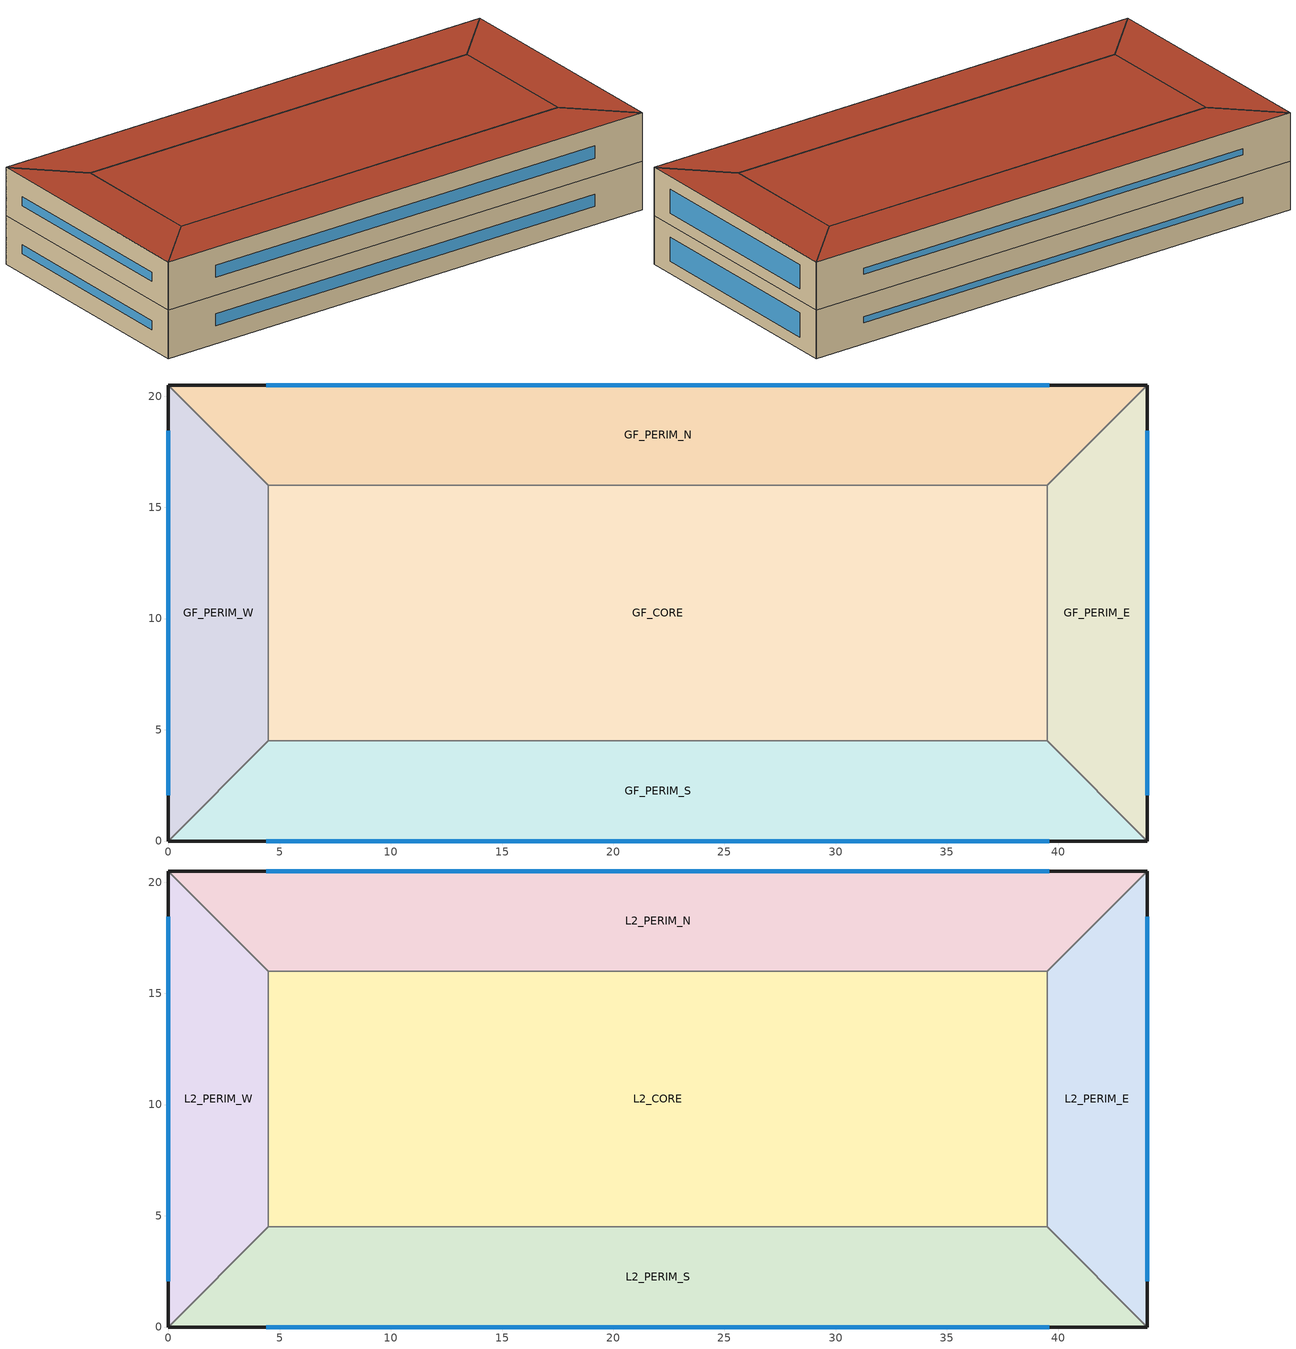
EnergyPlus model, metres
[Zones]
GF_PERIM_S
 floor ground (GroundFloor): 4.5,4.5 39.5,4.5 44,0 0,0 z0
 wall outside (ExtWall): 0,0 44,0 z0:4
 wall to GF_PERIM_E (InteriorPartition): 44,0 39.5,4.5 z0:4
 wall to GF_CORE (InteriorPartition): 39.5,4.5 4.5,4.5 z0:4
 wall to GF_PERIM_W (InteriorPartition): 4.5,4.5 0,0 z0:4
 window (WindowConstruction): 4.4,0 39.6,0 z1.5:2.5
GF_PERIM_E
 floor ground (GroundFloor): 39.5,4.5 39.5,16 44,20.5 44,0 z0
 wall outside (ExtWall): 44,0 44,20.5 z0:4
 wall to GF_PERIM_N (InteriorPartition): 44,20.5 39.5,16 z0:4
 wall to GF_CORE (InteriorPartition): 39.5,16 39.5,4.5 z0:4
 window (WindowConstruction): 44,2.05 44,18.45 z1:3
GF_PERIM_N
 floor ground (GroundFloor): 39.5,16 4.5,16 0,20.5 44,20.5 z0
 wall outside (ExtWall): 44,20.5 0,20.5 z0:4
 wall to GF_CORE (InteriorPartition): 4.5,16 39.5,16 z0:4
 wall to GF_PERIM_W (InteriorPartition): 0,20.5 4.5,16 z0:4
 window (WindowConstruction): 39.6,20.5 4.4,20.5 z1.75:2.25
GF_PERIM_W
 floor ground (GroundFloor): 4.5,16 4.5,4.5 0,0 0,20.5 z0
 wall outside (ExtWall): 0,20.5 0,0 z0:4
 wall to GF_CORE (InteriorPartition): 4.5,4.5 4.5,16 z0:4
 window (WindowConstruction): 0,18.45 0,2.05 z1.62:2.37
GF_CORE
 floor ground (GroundFloor): 4.5,16 39.5,16 39.5,4.5 4.5,4.5 z0
L2_PERIM_S
 floor to GF_PERIM_S (GroundFloor): 4.5,4.5 39.5,4.5 44,0 0,0 z4
 wall outside (ExtWall): 0,0 44,0 z4:8
 wall to L2_PERIM_E (InteriorPartition): 44,0 39.5,4.5 z4:8
 wall to L2_CORE (InteriorPartition): 39.5,4.5 4.5,4.5 z4:8
 wall to L2_PERIM_W (InteriorPartition): 4.5,4.5 0,0 z4:8
 window (WindowConstruction): 4.4,0 39.6,0 z5.5:6.5
 roof outside (Roof): 0,0 44,0 39.5,4.5 4.5,4.5 z8
L2_PERIM_E
 floor to GF_PERIM_E (GroundFloor): 39.5,4.5 39.5,16 44,20.5 44,0 z4
 wall outside (ExtWall): 44,0 44,20.5 z4:8
 wall to L2_PERIM_N (InteriorPartition): 44,20.5 39.5,16 z4:8
 wall to L2_CORE (InteriorPartition): 39.5,16 39.5,4.5 z4:8
 window (WindowConstruction): 44,2.05 44,18.45 z5:7
 roof outside (Roof): 44,0 44,20.5 39.5,16 39.5,4.5 z8
L2_PERIM_N
 floor to GF_PERIM_N (GroundFloor): 39.5,16 4.5,16 0,20.5 44,20.5 z4
 wall outside (ExtWall): 44,20.5 0,20.5 z4:8
 wall to L2_CORE (InteriorPartition): 4.5,16 39.5,16 z4:8
 wall to L2_PERIM_W (InteriorPartition): 0,20.5 4.5,16 z4:8
 window (WindowConstruction): 39.6,20.5 4.4,20.5 z5.75:6.25
 roof outside (Roof): 44,20.5 0,20.5 4.5,16 39.5,16 z8
L2_PERIM_W
 floor to GF_PERIM_W (GroundFloor): 4.5,16 4.5,4.5 0,0 0,20.5 z4
 wall outside (ExtWall): 0,20.5 0,0 z4:8
 wall to L2_CORE (InteriorPartition): 4.5,4.5 4.5,16 z4:8
 window (WindowConstruction): 0,18.45 0,2.05 z5.62:6.37
 roof outside (Roof): 0,20.5 0,0 4.5,4.5 4.5,16 z8
L2_CORE
 floor to GF_CORE (GroundFloor): 4.5,16 39.5,16 39.5,4.5 4.5,4.5 z4
 roof outside (Roof): 4.5,4.5 39.5,4.5 39.5,16 4.5,16 z8
[Building]
Tampa Office Two Storey: 0, City, 0.04, 0.4, FullExterior, 25, 6
[Material]
MetalSkin: Smooth, 0.001, 45, 7680, 418
WallInsulation: Rough, 0.0442, 0.04, 32, 1210
GypsumBoard: Smooth, 0.0127, 0.16, 784.9, 830
GypsumPartition: Smooth, 0.0254, 0.16, 784.9, 830
Concrete100: Rough, 0.1, 1.311, 2240, 836.8
Carpet: Smooth, 0.0127, 0.06, 288, 1380
RoofInsulation: Rough, 0.1056, 0.04, 32, 1210
MetalDeck: Smooth, 0.0015, 45, 7680, 418
[Construction]
ExtWall: MetalSkin, WallInsulation, GypsumBoard
Roof: RoofInsulation, MetalDeck
GroundFloor: Concrete100, Carpet
InteriorPartition: GypsumPartition
WindowConstruction: SimpleGlazing
[WindowMaterial:SimpleGlazingSystem]
SimpleGlazing: 2.3, 0.52, 0.75
[ThermostatSetpoint:DualSetpoint]
DualSP: HeatingSetpointSch, CoolingSetpointSch
[Zone]
GF_PERIM_N; GF_PERIM_E; GF_PERIM_S; GF_PERIM_W; GF_CORE; L2_PERIM_N; L2_PERIM_E; L2_PERIM_S; L2_PERIM_W; L2_CORE
[ZoneInfiltration:DesignFlowRate]
INF_GF_PERIM_N: GF_PERIM_N, AlwaysOn, AirChanges/Hour, , , , 0.15, 1, 0, 0, 0
INF_GF_PERIM_E: GF_PERIM_E, AlwaysOn, AirChanges/Hour, , , , 0.15, 1, 0, 0, 0
INF_GF_PERIM_S: GF_PERIM_S, AlwaysOn, AirChanges/Hour, , , , 0.15, 1, 0, 0, 0
INF_GF_PERIM_W: GF_PERIM_W, AlwaysOn, AirChanges/Hour, , , , 0.15, 1, 0, 0, 0
INF_GF_CORE: GF_CORE, AlwaysOn, AirChanges/Hour, , , , 0.15, 1, 0, 0, 0
INF_L2_PERIM_N: L2_PERIM_N, AlwaysOn, AirChanges/Hour, , , , 0.15, 1, 0, 0, 0
INF_L2_PERIM_E: L2_PERIM_E, AlwaysOn, AirChanges/Hour, , , , 0.15, 1, 0, 0, 0
INF_L2_PERIM_S: L2_PERIM_S, AlwaysOn, AirChanges/Hour, , , , 0.15, 1, 0, 0, 0
INF_L2_PERIM_W: L2_PERIM_W, AlwaysOn, AirChanges/Hour, , , , 0.15, 1, 0, 0, 0
INF_L2_CORE: L2_CORE, AlwaysOn, AirChanges/Hour, , , , 0.15, 1, 0, 0, 0
[People]
PPL_GF_PERIM_N: GF_PERIM_N, OccupancySch, People/Area, , 0.0416667, , , , ActivityLevelSch
PPL_GF_PERIM_E: GF_PERIM_E, OccupancySch, People/Area, , 0.0416667, , , , ActivityLevelSch
PPL_GF_PERIM_S: GF_PERIM_S, OccupancySch, People/Area, , 0.0416667, , , , ActivityLevelSch
PPL_GF_PERIM_W: GF_PERIM_W, OccupancySch, People/Area, , 0.0416667, , , , ActivityLevelSch
PPL_GF_CORE: GF_CORE, OccupancySch, People/Area, , 0.0416667, , , , ActivityLevelSch
PPL_L2_PERIM_N: L2_PERIM_N, OccupancySch, People/Area, , 0.0416667, , , , ActivityLevelSch
PPL_L2_PERIM_E: L2_PERIM_E, OccupancySch, People/Area, , 0.0416667, , , , ActivityLevelSch
PPL_L2_PERIM_S: L2_PERIM_S, OccupancySch, People/Area, , 0.0416667, , , , ActivityLevelSch
PPL_L2_PERIM_W: L2_PERIM_W, OccupancySch, People/Area, , 0.0416667, , , , ActivityLevelSch
PPL_L2_CORE: L2_CORE, OccupancySch, People/Area, , 0.0416667, , , , ActivityLevelSch
[Lights]
LGT_GF_PERIM_N: GF_PERIM_N, LightingSch, Watts/Area, , 6.1, , 0, 0.7, 0.2
LGT_GF_PERIM_E: GF_PERIM_E, LightingSch, Watts/Area, , 6.1, , 0, 0.7, 0.2
LGT_GF_PERIM_S: GF_PERIM_S, LightingSch, Watts/Area, , 6.1, , 0, 0.7, 0.2
LGT_GF_PERIM_W: GF_PERIM_W, LightingSch, Watts/Area, , 6.1, , 0, 0.7, 0.2
LGT_GF_CORE: GF_CORE, LightingSch, Watts/Area, , 6.1, , 0, 0.7, 0.2
LGT_L2_PERIM_N: L2_PERIM_N, LightingSch, Watts/Area, , 6.1, , 0, 0.7, 0.2
LGT_L2_PERIM_E: L2_PERIM_E, LightingSch, Watts/Area, , 6.1, , 0, 0.7, 0.2
LGT_L2_PERIM_S: L2_PERIM_S, LightingSch, Watts/Area, , 6.1, , 0, 0.7, 0.2
LGT_L2_PERIM_W: L2_PERIM_W, LightingSch, Watts/Area, , 6.1, , 0, 0.7, 0.2
LGT_L2_CORE: L2_CORE, LightingSch, Watts/Area, , 6.1, , 0, 0.7, 0.2
[ElectricEquipment]
EQP_GF_PERIM_N: GF_PERIM_N, EquipmentSch, Watts/Area, , 11.3, , 0, 0.5, 0
EQP_GF_PERIM_E: GF_PERIM_E, EquipmentSch, Watts/Area, , 11.3, , 0, 0.5, 0
EQP_GF_PERIM_S: GF_PERIM_S, EquipmentSch, Watts/Area, , 11.3, , 0, 0.5, 0
EQP_GF_PERIM_W: GF_PERIM_W, EquipmentSch, Watts/Area, , 11.3, , 0, 0.5, 0
EQP_GF_CORE: GF_CORE, EquipmentSch, Watts/Area, , 11.3, , 0, 0.5, 0
EQP_L2_PERIM_N: L2_PERIM_N, EquipmentSch, Watts/Area, , 11.3, , 0, 0.5, 0
EQP_L2_PERIM_E: L2_PERIM_E, EquipmentSch, Watts/Area, , 11.3, , 0, 0.5, 0
EQP_L2_PERIM_S: L2_PERIM_S, EquipmentSch, Watts/Area, , 11.3, , 0, 0.5, 0
EQP_L2_PERIM_W: L2_PERIM_W, EquipmentSch, Watts/Area, , 11.3, , 0, 0.5, 0
EQP_L2_CORE: L2_CORE, EquipmentSch, Watts/Area, , 11.3, , 0, 0.5, 0
[ZoneControl:Thermostat]
TSTAT_GF_PERIM_N: GF_PERIM_N, ThermostatControlTypeSch, ThermostatSetpoint:DualSetpoint, DualSP
TSTAT_GF_PERIM_E: GF_PERIM_E, ThermostatControlTypeSch, ThermostatSetpoint:DualSetpoint, DualSP
TSTAT_GF_PERIM_S: GF_PERIM_S, ThermostatControlTypeSch, ThermostatSetpoint:DualSetpoint, DualSP
TSTAT_GF_PERIM_W: GF_PERIM_W, ThermostatControlTypeSch, ThermostatSetpoint:DualSetpoint, DualSP
TSTAT_GF_CORE: GF_CORE, ThermostatControlTypeSch, ThermostatSetpoint:DualSetpoint, DualSP
TSTAT_L2_PERIM_N: L2_PERIM_N, ThermostatControlTypeSch, ThermostatSetpoint:DualSetpoint, DualSP
TSTAT_L2_PERIM_E: L2_PERIM_E, ThermostatControlTypeSch, ThermostatSetpoint:DualSetpoint, DualSP
TSTAT_L2_PERIM_S: L2_PERIM_S, ThermostatControlTypeSch, ThermostatSetpoint:DualSetpoint, DualSP
TSTAT_L2_PERIM_W: L2_PERIM_W, ThermostatControlTypeSch, ThermostatSetpoint:DualSetpoint, DualSP
TSTAT_L2_CORE: L2_CORE, ThermostatControlTypeSch, ThermostatSetpoint:DualSetpoint, DualSP
[Schedule:Compact]
AlwaysOn: Fraction, Through: 12/31, For: AllDays, Until: 24:00, 1
OccupancySch: Fraction, Through: 12/31, For: Weekdays SummerDesignDay WinterDesignDay, Until: 08:00, 0, Until: 18:00, 1, Until: 24:00, 0, For: AllOtherDays, Until: 24:00, 0
LightingSch: Fraction, Through: 12/31, For: Weekdays SummerDesignDay WinterDesignDay, Until: 08:00, 0.05, Until: 18:00, 1, Until: 24:00, 0.05, For: AllOtherDays, Until: 24:00, 0.05
EquipmentSch: Fraction, Through: 12/31, For: Weekdays SummerDesignDay WinterDesignDay, Until: 08:00, 0.4, Until: 18:00, 0.9, Until: 24:00, 0.4, For: AllOtherDays, Until: 24:00, 0.4
ActivityLevelSch: Any Number, Through: 12/31, For: AllDays, Until: 24:00, 120
HeatingSetpointSch: Temperature, Through: 12/31, For: Weekdays SummerDesignDay WinterDesignDay, Until: 08:00, 15, Until: 18:00, 20.5, Until: 24:00, 15, For: AllOtherDays, Until: 24:00, 15
CoolingSetpointSch: Temperature, Through: 12/31, For: Weekdays SummerDesignDay WinterDesignDay, Until: 08:00, 28, Until: 18:00, 24.5, Until: 24:00, 28, For: AllOtherDays, Until: 24:00, 28
ThermostatControlTypeSch: Any Number, Through: 12/31, For: AllDays, Until: 24:00, 4
